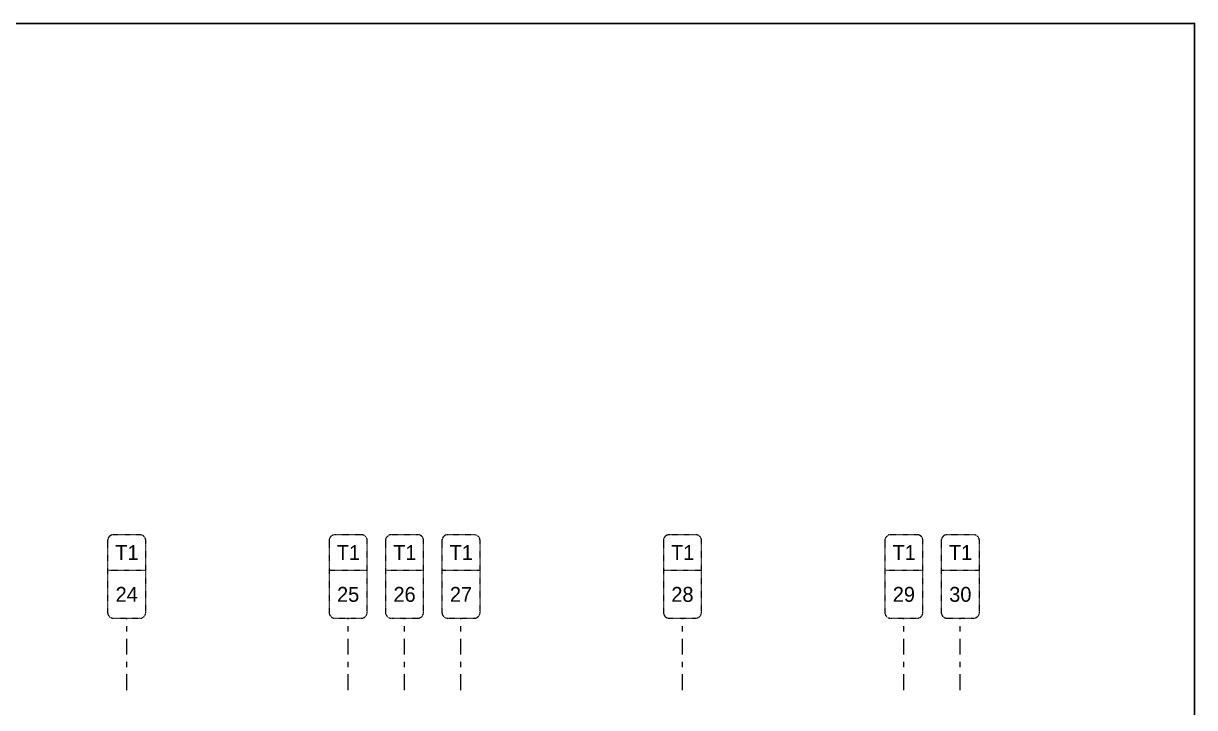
# Model space of a CAD drawing. Header units: millimetres. Extents: x 1078357 to 2594950, y -5122486 to -4636555.
# Drawn here: x 1537999 to 1565500, y -4653050 to -4636994 of the extents above; entities that cross this region are included whole.
import ezdxf
from ezdxf.enums import TextEntityAlignment as Align

# ---------------------------------------------------------------- set-up
doc = ezdxf.new("R2010")
doc.units = ezdxf.units.MM
doc.linetypes.add('DGN STYLE 7', pattern=[8.34, 3.75, -1.67, 1.25, -1.67])
for name, color, linetype, lineweight in [('Boundary', 40, 'Continuous', 30), ('GRID LINE', 8, 'Continuous', 0), ('GRID NO', 8, 'DGN STYLE 7', 13)]:
    doc.layers.add(name, color=color, linetype=linetype, lineweight=lineweight)
doc.styles.get("Standard").update_dxf_attribs({"font": 'Adani Regular.ttf', "height": 500})

# ---------------------------------------------------------------- blocks, each defined once
blk = doc.blocks.new('Tower grid nomenclature-ex')
at = {"layer": 'GRID NO'}
blk.add_lwpolyline([(-1250, -600), (1750, -600, 0.414214), (2000, -350), (2000, 750, 0.414214), (1750, 1000), (-1250, 1000, 0.414214), (-1500, 750), (-1500, -350, 0.414214)], format="xyb", close=True, dxfattribs=at)
blk.add_lwpolyline([(0, 1000), (0, -600)], dxfattribs=at)
at = {"layer": 'GRID NO', "flags": 8}
for p in [(-1235, 400), (1788, 400)]:
    blk.add_attdef('GRID', text='', height=625, dxfattribs=at).set_placement(p, align=Align.MIDDLE_CENTER)

msp = doc.modelspace()

# ---------------------------------------------------------------- linework, layer by layer
at = {"layer": 'Boundary', "ltscale": 700, "elevation": 0}
msp.add_lwpolyline([(1460145.6, -4636994.1), (1565500.1, -4636994.1), (1565500.1, -4682180.2), (1460145.6, -4682180.2)], close=True, dxfattribs=at)
at = {"layer": 'GRID LINE', "linetype": 'DGN STYLE 7', "ltscale": 100, "elevation": 0}
for points in [[(1540424.4, -4652642.2), (1540424.4, -4650953.2)], [(1545624.4, -4652642.2), (1545624.4, -4650953.2)], [(1546949.4, -4652642.2), (1546949.4, -4650953.2)], [(1548274.4, -4652642.2), (1548274.4, -4650953.2)], [(1553474.4, -4652642.2), (1553474.4, -4650953.2)], [(1558674.4, -4652642.2), (1558674.4, -4650953.2)], [(1559999.4, -4652642.2), (1559999.4, -4650953.2)]]:
    msp.add_lwpolyline(points, dxfattribs=at)

# ---------------------------------------------------------------- block references
at = {"layer": 'GRID NO'}
ref = msp.add_blockref('Tower grid nomenclature-ex', (1540312.4, -4649833.2, 0), dxfattribs=dict(at, xscale=0.56, yscale=0.56, zscale=0.56, rotation=270))
ref.add_attrib('GRID', '24', dxfattribs={"height": 350}).set_placement((1540424.4, -4650393.2, 0), align=Align.MIDDLE_CENTER)
ref.add_attrib('GRID', 'T1', dxfattribs={"height": 350}).set_placement((1540430.2, -4649413.2, 0), align=Align.MIDDLE_CENTER)
ref = msp.add_blockref('Tower grid nomenclature-ex', (1545512.4, -4649833.2, 0), dxfattribs=dict(at, xscale=0.56, yscale=0.56, zscale=0.56, rotation=270))
ref.add_attrib('GRID', '25', dxfattribs={"height": 350}).set_placement((1545624.4, -4650393.2, 0), align=Align.MIDDLE_CENTER)
ref.add_attrib('GRID', 'T1', dxfattribs={"height": 350}).set_placement((1545630.2, -4649413.2, 0), align=Align.MIDDLE_CENTER)
ref = msp.add_blockref('Tower grid nomenclature-ex', (1546837.4, -4649833.2, 0), dxfattribs=dict(at, xscale=0.56, yscale=0.56, zscale=0.56, rotation=270))
ref.add_attrib('GRID', '26', dxfattribs={"height": 350}).set_placement((1546949.4, -4650393.2, 0), align=Align.MIDDLE_CENTER)
ref.add_attrib('GRID', 'T1', dxfattribs={"height": 350}).set_placement((1546955.2, -4649413.2, 0), align=Align.MIDDLE_CENTER)
ref = msp.add_blockref('Tower grid nomenclature-ex', (1548162.4, -4649833.2, 0), dxfattribs=dict(at, xscale=0.56, yscale=0.56, zscale=0.56, rotation=270))
ref.add_attrib('GRID', '27', dxfattribs={"height": 350}).set_placement((1548274.4, -4650393.2, 0), align=Align.MIDDLE_CENTER)
ref.add_attrib('GRID', 'T1', dxfattribs={"height": 350}).set_placement((1548280.2, -4649413.2, 0), align=Align.MIDDLE_CENTER)
ref = msp.add_blockref('Tower grid nomenclature-ex', (1553362.4, -4649833.2, 0), dxfattribs=dict(at, xscale=0.56, yscale=0.56, zscale=0.56, rotation=270))
ref.add_attrib('GRID', '28', dxfattribs={"height": 350}).set_placement((1553474.4, -4650393.2, 0), align=Align.MIDDLE_CENTER)
ref.add_attrib('GRID', 'T1', dxfattribs={"height": 350}).set_placement((1553480.2, -4649413.2, 0), align=Align.MIDDLE_CENTER)
ref = msp.add_blockref('Tower grid nomenclature-ex', (1558562.4, -4649833.2, 0), dxfattribs=dict(at, xscale=0.56, yscale=0.56, zscale=0.56, rotation=270))
ref.add_attrib('GRID', '29', dxfattribs={"height": 350}).set_placement((1558674.4, -4650393.2, 0), align=Align.MIDDLE_CENTER)
ref.add_attrib('GRID', 'T1', dxfattribs={"height": 350}).set_placement((1558680.2, -4649413.2, 0), align=Align.MIDDLE_CENTER)
ref = msp.add_blockref('Tower grid nomenclature-ex', (1559887.4, -4649833.2, 0), dxfattribs=dict(at, xscale=0.56, yscale=0.56, zscale=0.56, rotation=270))
ref.add_attrib('GRID', '30', dxfattribs={"height": 350}).set_placement((1559999.4, -4650393.2, 0), align=Align.MIDDLE_CENTER)
ref.add_attrib('GRID', 'T1', dxfattribs={"height": 350}).set_placement((1560005.2, -4649413.2, 0), align=Align.MIDDLE_CENTER)

doc.saveas('drawing.dxf')
